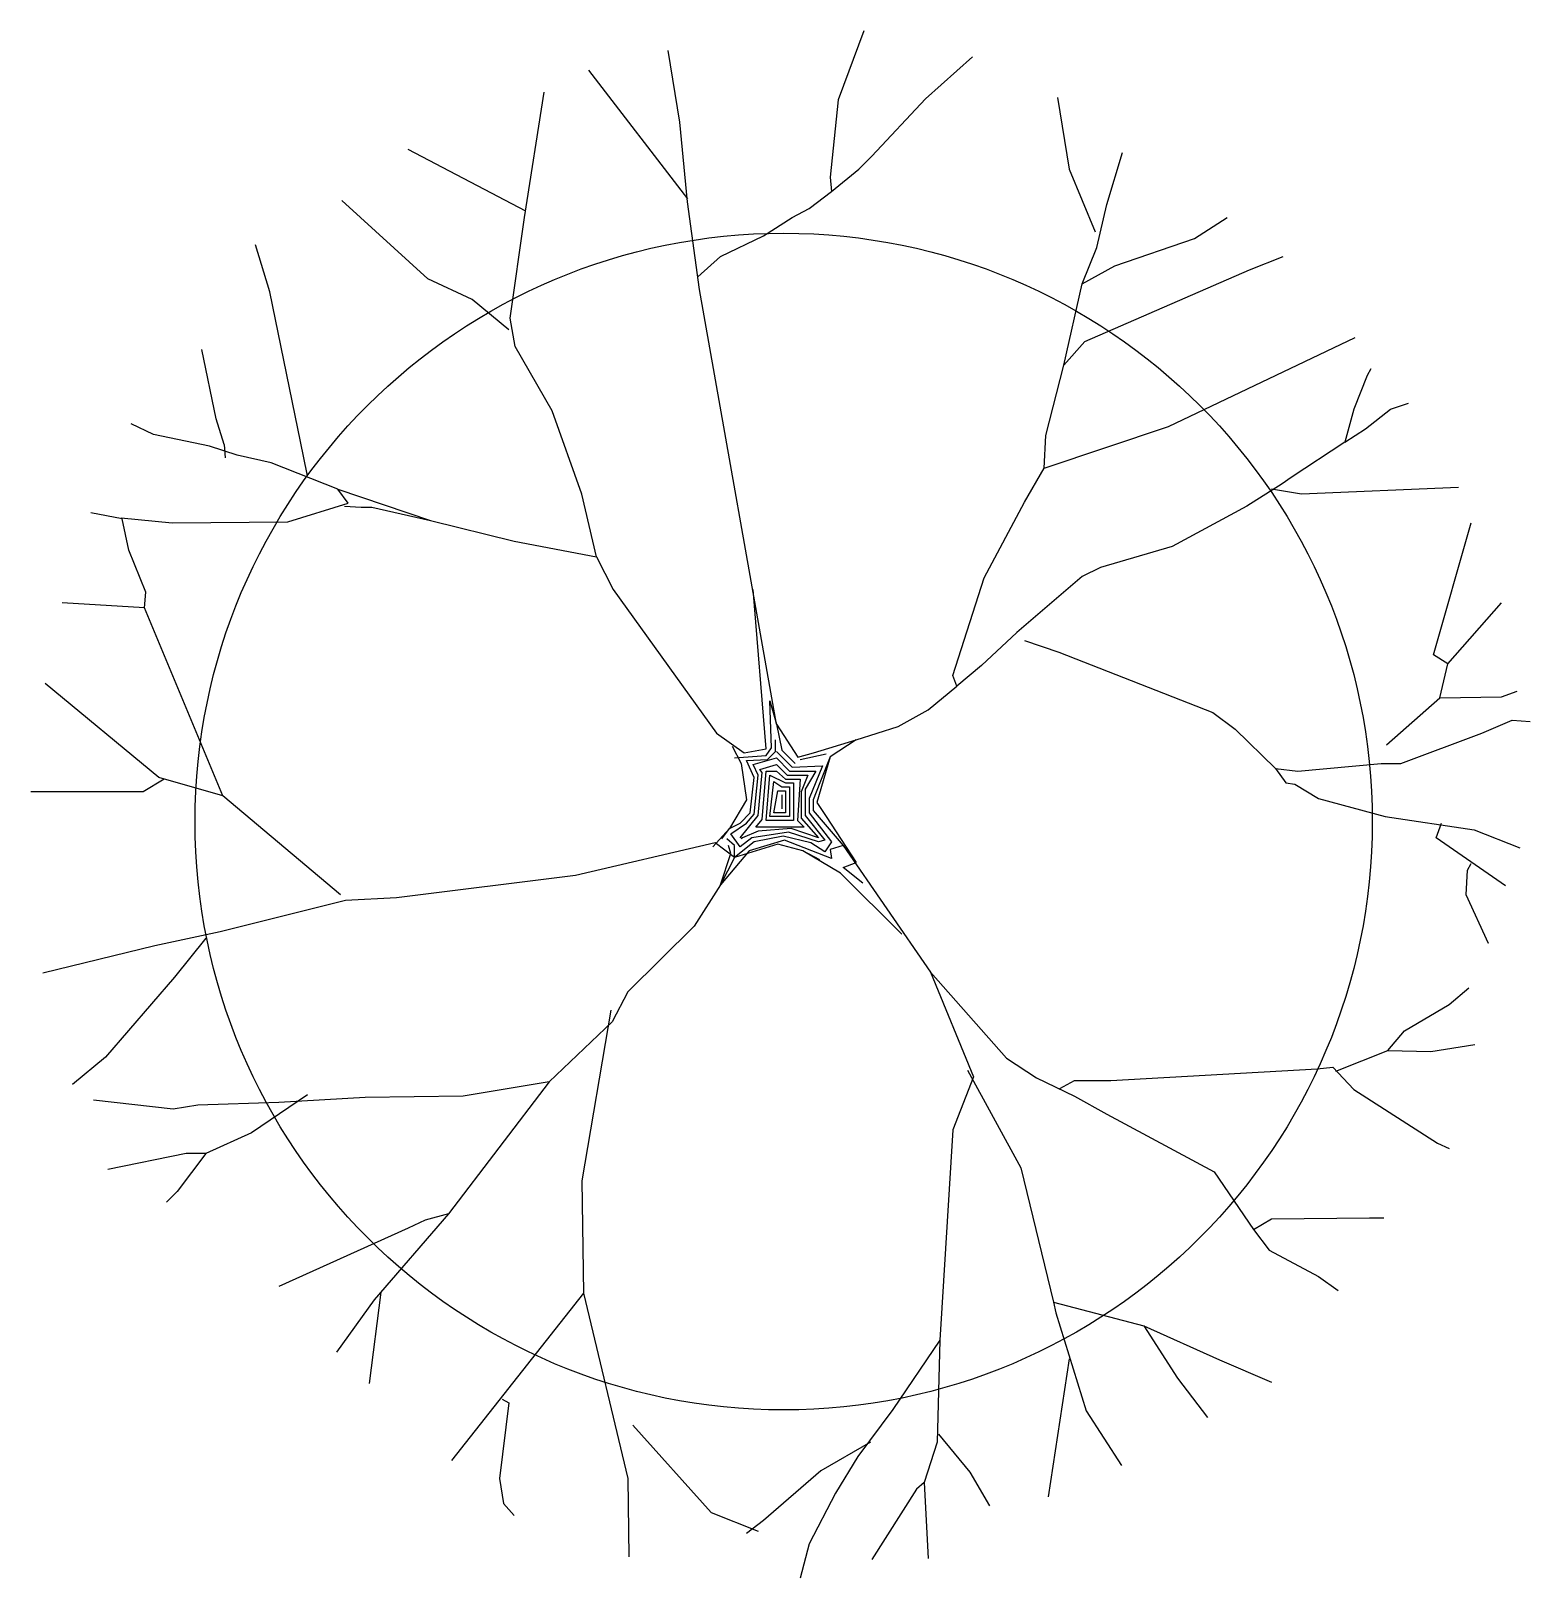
# Model space of a CAD drawing. Extents: x -0.288 to 0.29, y -0.29 to 0.307.
import ezdxf

# ---------------------------------------------------------------- set-up
doc = ezdxf.new("R2010")
doc.units = 0
doc.header["$LTSCALE"] = 0.5
doc.layers.add('P-ARVORE', color=7, linetype='CONTINUOUS')

msp = doc.modelspace()

# ---------------------------------------------------------------- linework, layer by layer
at = {"layer": 'P-ARVORE', "color": 0}
for p, q in [((0.03325, 0.30716), (0.02327, 0.28055)), ((0.05699, 0.281), (0.07514, 0.29718)), ((-0.07305, 0.29204), (-0.03491, 0.24238)), ((0.03627, 0.25877), (0.05699, 0.281)), ((0.05699, 0.281), (0.05699, 0.281)), ((0.10795, 0.28146), (0.11249, 0.25378)), ((0.02327, 0.28055), (0.02025, 0.25076)), ((-0.03782, 0.27193), (-0.03782, 0.27193)), ((0.03129, 0.25378), (0.03627, 0.25877)), ((0.0207, 0.24517), (0.03129, 0.25378)), ((0.11249, 0.25378), (0.12247, 0.22959)), ((0.01208, 0.23866), (0.0207, 0.24517)), ((0.02025, 0.25076), (0.0207, 0.24517)), ((-0.00546, 0.22808), (0.00558, 0.23519)), ((0.00558, 0.23519), (0.01208, 0.23866)), ((0.16087, 0.22702), (0.17342, 0.23519)), ((-0.02209, 0.22006), (-0.00546, 0.22808)), ((0.13003, 0.21644), (0.16087, 0.22702)), ((-0.03091, 0.21223), (-0.02209, 0.22006)), ((0.11748, 0.20948), (0.13003, 0.21644)), ((0.18204, 0.21492), (0.19505, 0.22006)), ((0.11748, 0.20948), (0.11748, 0.20948)), ((0.11853, 0.18725), (0.18204, 0.21492)), ((0.11037, 0.17818), (0.11853, 0.18725)), ((0.15074, 0.15444), (0.22287, 0.18876)), ((0.23648, 0.16109), (0.24343, 0.16351)), ((0.2268, 0.15353), (0.23648, 0.16109)), ((0.10281, 0.13841), (0.15074, 0.15444)), ((0.21879, 0.14839), (0.2268, 0.15353)), ((0.20215, 0.12828), (0.19051, 0.13025)), ((0.26264, 0.13085), (0.20215, 0.12828)), ((0.26264, 0.13085), (0.26264, 0.13085)), ((0.15225, 0.10817), (0.15225, 0.10817)), ((0.12458, 0.1), (0.12458, 0.1)), ((0.25855, 0.06281), (0.27927, 0.08639)), ((0.25553, 0.04965), (0.25855, 0.06281)), ((0.05805, 0.04511), (0.06909, 0.05419)), ((-0.00244, 0.03045), (-0.00304, 0.04859)), ((-0.00304, 0.04859), (-0.00047, 0.03952)), ((0.23497, 0.0315), (0.25553, 0.04965)), ((0.04641, 0.03861), (0.05805, 0.04511)), ((-0.00153, 0.03604), (-0.00153, 0.03604)), ((-0.00047, 0.03952), (0.0015, 0.02954)), ((0.03023, 0.03347), (0.04641, 0.03861)), ((-0.00455, 0.02742), (-0.00244, 0.03045)), ((-0.00092, 0.02893), (-0.00092, 0.03347)), ((-0.01665, 0.02651), (-0.00455, 0.02742)), ((-0.01211, 0.02546), (-0.00395, 0.02591)), ((-0.00909, 0.01895), (-0.01211, 0.02546)), ((-0.00954, 0.02394), (-0.00047, 0.02651)), ((-0.00758, 0.01986), (-0.00954, 0.02394)), ((-0.00697, 0.02198), (-0.00047, 0.02394)), ((-0.00395, 0.02591), (-0.00092, 0.02893)), ((-0.00047, 0.02893), (0.00558, 0.02289)), ((-0.00047, 0.02651), (0.00452, 0.02137)), ((-0.00047, 0.02394), (0.00361, 0.01986)), ((0.0015, 0.02954), (0.00664, 0.0244)), ((0.0086, 0.02591), (0.01873, 0.02803)), ((0.02025, 0.02697), (0.01616, 0.01684)), ((-0.0106, 0.00535), (-0.00909, 0.01895)), ((-0.00909, 0.00474), (-0.00758, 0.01986)), ((-0.00758, 0.00429), (-0.00606, 0.02092)), ((-0.00606, 0.02092), (-0.00697, 0.02198)), ((-0.00606, 0.00277), (-0.00455, 0.02137)), ((-0.00455, 0.02137), (-0.00047, 0.02137)), ((-0.00455, 0.00232), (-0.00304, 0.01986)), ((-0.00304, 0.01986), (0.00301, 0.01684)), ((-0.00047, 0.02137), (0.00301, 0.01835)), ((0.00301, 0.01835), (0.0086, 0.01835)), ((0.00361, 0.01986), (0.01163, 0.01986)), ((0.00452, 0.02137), (0.01465, 0.02137)), ((0.00558, 0.02289), (0.01722, 0.02349)), ((0.0086, 0.01835), (0.00754, 0.00232)), ((0.01163, 0.01986), (0.00906, 0.01336)), ((0.01465, 0.02137), (0.01057, 0.01442)), ((0.01722, 0.02349), (0.01208, 0.01079)), ((-0.00304, 0.00383), (-0.00153, 0.01744)), ((-0.00153, 0.01744), (0.0015, 0.01533)), ((-0.00153, 0.00535), (-0.00002, 0.01381)), ((-0.00002, 0.01381), (0.00301, 0.01381)), ((0.0015, 0.01533), (0.00452, 0.01533)), ((0.0015, 0.0123), (0.0015, 0.00686)), ((0.00301, 0.01684), (0.00603, 0.01684)), ((0.00301, 0.01381), (0.00301, 0.00535)), ((0.00452, 0.01533), (0.00452, 0.00383)), ((0.00603, 0.01684), (0.00603, 0.00232)), ((0.00906, 0.01336), (0.00906, 0.00323)), ((0.01057, 0.01442), (0.01057, 0.00429)), ((0.01616, 0.01684), (0.01359, 0.01034)), ((0.01208, 0.01079), (0.01208, 0.00535)), ((0.01359, 0.01034), (0.01359, 0.00625)), ((0.01359, 0.00625), (0.02524, -0.00736)), ((-0.01861, -0.0007), (-0.01453, 0.00126)), ((-0.01816, -0.00282), (-0.01211, 0.00126)), ((-0.01453, 0.00126), (-0.0106, 0.00535)), ((-0.01453, -0.00433), (-0.00758, 0.00429)), ((-0.01211, 0.00126), (-0.00909, 0.00474)), ((-0.00848, -0.00025), (-0.00606, 0.00277)), ((0.00603, 0.00232), (-0.00455, 0.00232)), ((0.00452, 0.00383), (-0.00304, 0.00383)), ((0.00301, 0.00535), (-0.00153, 0.00535)), ((0.00754, 0.00232), (0.01012, -0.00025)), ((0.00906, 0.00323), (0.01571, -0.00433)), ((0.01057, 0.00429), (0.01813, -0.00524)), ((0.01208, 0.00535), (0.0207, -0.00584)), ((-0.02164, -0.00479), (-0.01861, -0.0007)), ((-0.01665, -0.00736), (-0.01967, -0.00479)), ((-0.01453, -0.00781), (-0.01816, -0.00282)), ((-0.00909, -0.00584), (-0.01665, -0.01189)), ((-0.01, -0.00433), (-0.01453, -0.00781)), ((-0.01362, -0.00433), (-0.01408, -0.00479)), ((-0.00758, -0.00176), (-0.01362, -0.00433)), ((0.00255, -0.00524), (-0.01105, -0.00932)), ((0.00407, -0.00222), (-0.01, -0.00433)), ((0.0021, -0.00373), (-0.00909, -0.00584)), ((0.01012, -0.00025), (-0.00848, -0.00025)), ((0.00513, -0.0007), (-0.00758, -0.00176)), ((0.01269, -0.0063), (0.0021, -0.00373)), ((0.0207, -0.01235), (0.00255, -0.00524)), ((0.01571, -0.00584), (0.00407, -0.00222)), ((0.01571, -0.00433), (0.00513, -0.0007)), ((0.01813, -0.00524), (0.01571, -0.00584)), ((0.0207, -0.00584), (0.01813, -0.00978)), ((-0.01105, -0.00932), (-0.02209, -0.02248)), ((-0.02209, -0.02248), (-0.01816, -0.01038)), ((-0.01816, -0.01038), (-0.01907, -0.00736)), ((-0.01665, -0.01189), (-0.01665, -0.00736)), ((0.01616, -0.0128), (0.00966, -0.00932)), ((0.01813, -0.00978), (0.01269, -0.0063)), ((0.02524, -0.00736), (0.02025, -0.00887)), ((0.02025, -0.00887), (0.0207, -0.01235)), ((0.02524, -0.01582), (0.03023, -0.01386)), ((0.0328, -0.02187), (0.02524, -0.01582))]:
    msp.add_line(p, q, dxfattribs=at)
for points in [[(-0.00047, 0.03952), (-0.03026, 0.20736), (-0.03479, 0.24123), (-0.03782, 0.27193), (-0.04235, 0.2996)], [(-0.07003, 0.10409), (-0.07562, 0.12828), (-0.08711, 0.16049), (-0.10133, 0.18529), (-0.10329, 0.19632), (-0.0977, 0.23519), (-0.09014, 0.28357)], [(-0.09724, 0.23761), (-0.14261, 0.26135)], [(0.22892, 0.17667), (0.22741, 0.1741), (0.22226, 0.16109), (0.21879, 0.14839), (0.19807, 0.13478), (0.19459, 0.13236), (0.18098, 0.12374), (0.18098, 0.12374), (0.15225, 0.10817), (0.12458, 0.1), (0.11748, 0.09653), (0.09222, 0.0749), (0.07861, 0.0622), (0.06909, 0.05419), (0.06758, 0.05827), (0.07967, 0.09607), (0.09525, 0.12526), (0.10281, 0.13841), (0.10281, 0.13841), (0.10341, 0.15096), (0.11037, 0.17818), (0.11748, 0.20948), (0.12307, 0.22354), (0.127, 0.24018), (0.13305, 0.26029)], [(-0.10375, 0.19179), (-0.11796, 0.20343), (-0.13505, 0.21145), (-0.16831, 0.24169)], [(-0.18147, 0.13539), (-0.18298, 0.14295), (-0.19598, 0.20646), (-0.20158, 0.2246)], [(-0.21368, 0.14748), (-0.2167, 0.15746), (-0.2167, 0.15746), (-0.2223, 0.18423)], [(-0.25345, 0.11921), (-0.23379, 0.11724), (-0.18903, 0.11769), (-0.16574, 0.1248), (-0.16983, 0.13025), (-0.19553, 0.14038), (-0.20869, 0.1434), (-0.21927, 0.14688), (-0.24089, 0.15141), (-0.24951, 0.1555)], [(-0.21368, 0.14748), (-0.21322, 0.14234)], [(-0.16983, 0.13025), (-0.13399, 0.11815), (-0.10178, 0.11013), (-0.07003, 0.10409)], [(-0.24437, 0.08443), (-0.24392, 0.09048), (-0.25042, 0.10666), (-0.25299, 0.11875), (-0.26509, 0.12117)], [(-0.16725, 0.12374), (-0.16075, 0.12329), (-0.15667, 0.12329), (-0.13399, 0.11815)], [(0.25855, 0.06281), (0.25311, 0.06628), (0.26763, 0.11724)], [(-0.07003, 0.10409), (-0.06352, 0.09154), (-0.0236, 0.03604), (-0.01302, 0.02848), (-0.00455, 0.02999), (-0.00455, 0.02999), (-0.00954, 0.09154)], [(-0.21413, 0.01185), (-0.24437, 0.08443), (-0.27613, 0.08639)], [(0.09525, 0.07188), (0.1084, 0.06734), (0.16783, 0.04406), (0.17645, 0.03755), (0.19202, 0.02243), (0.20064, 0.02137), (0.23285, 0.0244), (0.24041, 0.0244), (0.27171, 0.03604), (0.28335, 0.04103), (0.29031, 0.04058)], [(-0.16877, -0.02641), (-0.21413, 0.01185), (-0.23893, 0.01895), (-0.28278, 0.05524)], [(0.25553, 0.04965), (0.27927, 0.0501), (0.28532, 0.05222)], [(-0.00047, 0.03952), (0.00778, 0.02681), (0.01377, 0.02844), (0.03023, 0.03347)], [(-0.01756, 0.03105), (-0.01408, 0.0244), (-0.01211, 0.01034), (-0.01861, -0.0007), (-0.02512, -0.00781)], [(0.03023, 0.03347), (0.02025, 0.02697), (0.01511, 0.00928), (0.01873, 0.00383), (0.03023, -0.01386)], [(-0.23681, 0.01835), (-0.24498, 0.01336), (-0.28822, 0.01336), (-0.28822, 0.01336)], [(0.19202, 0.02243), (0.1961, 0.01684), (0.19958, 0.01638), (0.20866, 0.01079), (0.23436, 0.00383), (0.26869, -0.00131), (0.28638, -0.00826)], [(0.28078, -0.02293), (0.25402, -0.00433), (0.25614, 0.00126)], [(-0.01665, -0.01189), (-0.02421, -0.0063), (-0.07804, -0.01885), (-0.14714, -0.02747), (-0.1668, -0.02853), (-0.21519, -0.04062), (-0.24044, -0.04607), (-0.28369, -0.05665)], [(0.04792, -0.04153), (0.02418, -0.01794), (0.00966, -0.00932), (-0.00002, -0.00675), (-0.01665, -0.01189), (-0.02209, -0.02248), (-0.03222, -0.03851), (-0.03222, -0.03851), (-0.05793, -0.06376), (-0.06398, -0.0754), (-0.08817, -0.09854), (-0.12144, -0.10413), (-0.15924, -0.10459), (-0.19251, -0.10655), (-0.22381, -0.10761), (-0.23333, -0.10912), (-0.26403, -0.10564)], [(0.02524, -0.00736), (0.05896, -0.0562), (0.07559, -0.09657), (0.06758, -0.11714), (0.06758, -0.11714), (0.06259, -0.19834), (0.04444, -0.2251), (0.03083, -0.24325), (0.02221, -0.25731), (0.01208, -0.27697), (0.0086, -0.29012)], [(0.27428, -0.04516), (0.27428, -0.04516), (0.26566, -0.02641), (0.26612, -0.01688), (0.26763, -0.01431)], [(-0.22078, -0.04304), (-0.23288, -0.05816), (-0.25949, -0.08901), (-0.2722, -0.0996)], [(0.05896, -0.0562), (0.08829, -0.08946), (0.09978, -0.09702), (0.11445, -0.10413), (0.127, -0.11109), (0.16843, -0.13332), (0.16843, -0.13332), (0.18355, -0.15554), (0.1896, -0.16356), (0.20866, -0.17369), (0.21622, -0.17913)], [(0.23542, -0.08644), (0.24192, -0.07888), (0.25916, -0.06875), (0.26672, -0.06225)], [(-0.06443, -0.07087), (-0.07562, -0.13679), (-0.07502, -0.18019), (-0.12597, -0.24476)], [(0.21531, -0.09445), (0.23542, -0.08644), (0.25205, -0.08689), (0.26898, -0.08411)], [(0.07317, -0.094), (0.09374, -0.1318), (0.10644, -0.18367), (0.10734, -0.18775), (0.11899, -0.22555), (0.1326, -0.24672)], [(0.10886, -0.10111), (0.11445, -0.09808), (0.12851, -0.09808), (0.2082, -0.09355), (0.21425, -0.09294), (0.22226, -0.10156), (0.25462, -0.12228), (0.25916, -0.12424)], [(-0.08817, -0.09854), (-0.12703, -0.14949), (-0.13611, -0.15191), (-0.14261, -0.15509), (-0.19251, -0.17762)], [(-0.18147, -0.10353), (-0.20309, -0.11819), (-0.22078, -0.12621), (-0.23182, -0.14088), (-0.2359, -0.14496)], [(-0.22078, -0.12621), (-0.22834, -0.12621), (-0.2586, -0.13245)], [(-0.12703, -0.14949), (-0.15576, -0.18276), (-0.17028, -0.20287)], [(0.18355, -0.15554), (0.19051, -0.15146), (0.22831, -0.15101), (0.23391, -0.15101)], [(-0.15319, -0.17974), (-0.15773, -0.21497)], [(-0.07502, -0.18019), (-0.05793, -0.25171), (-0.05748, -0.28196)], [(0.10644, -0.18367), (0.14122, -0.19274), (0.15422, -0.213), (0.16586, -0.22812)], [(0.14122, -0.19274), (0.1704, -0.2059), (0.19051, -0.21452)], [(0.06259, -0.19834), (0.06153, -0.23765), (0.05654, -0.25323), (0.05805, -0.28256)], [(0.11249, -0.20544), (0.10432, -0.25882), (0.10432, -0.25882)], [(-0.10632, -0.22102), (-0.10375, -0.22253), (-0.10738, -0.25171), (-0.10586, -0.26139), (-0.10178, -0.26593)], [(-0.05596, -0.23115), (-0.05596, -0.23115), (-0.02572, -0.26487), (-0.00758, -0.27198)], [(0.03582, -0.23765), (0.01662, -0.24869), (-0.00546, -0.26789), (-0.01211, -0.27288)], [(0.06198, -0.23463), (0.07408, -0.24929), (0.08164, -0.2623)], [(0.05654, -0.25323), (0.05351, -0.2558), (0.03627, -0.28301)]]:
    msp.add_lwpolyline(points, dxfattribs=at)
msp.add_circle((0.00226, 0.00192), 0.22715, dxfattribs=at)

doc.saveas('drawing.dxf')
